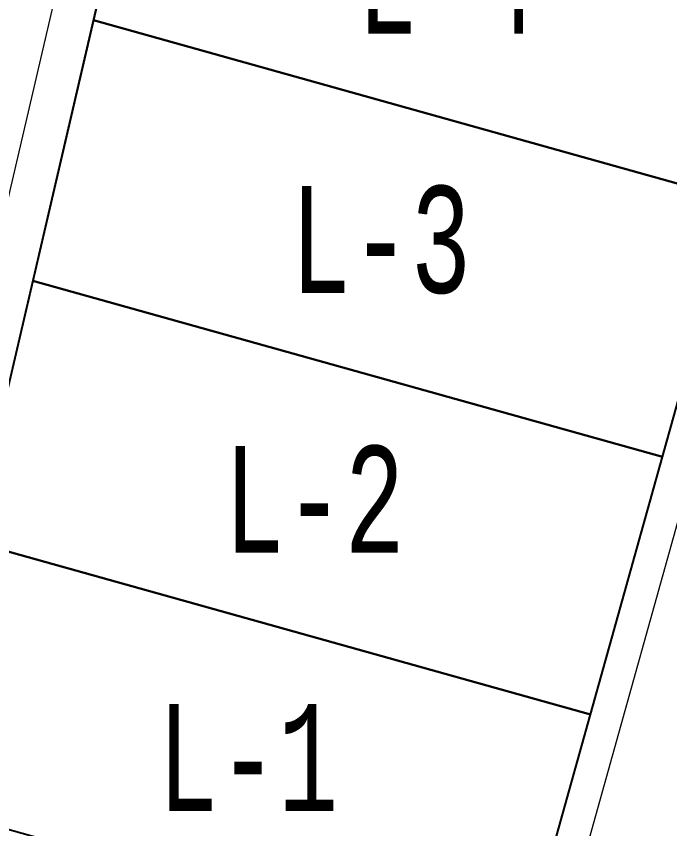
# Model space of a CAD drawing. Header units: millimetres. Extents: x 474016 to 477875, y 2288607 to 2292200.
# Drawn here: x 474285.02 to 474315.57, y 2289272.99 to 2289310.97 of the extents above; entities that cross this region are included whole.
import ezdxf
from ezdxf.enums import TextEntityAlignment as Align

# ---------------------------------------------------------------- set-up
doc = ezdxf.new("R2010")
doc.units = ezdxf.units.MM
doc.header["$LTSCALE"] = 50
doc.layers.add('BANQUETA', color=251, linetype='Continuous', lineweight=5)
doc.layers.add('CVL_LOTIF', color=1, linetype='Continuous')
doc.layers.add('MZ Y LT', color=7, linetype='Continuous', lineweight=13, true_color=0x0d2bf2)
doc.styles.add('MONOTXT4', font='MONOTXT4.shx', dxfattribs={"width": 0.55})

msp = doc.modelspace()

# ---------------------------------------------------------------- linework, layer by layer
at = {"layer": 'BANQUETA'}
msp.add_lwpolyline([(474390.788, 2289555.222), (474309.95, 2289265.887, -0.414214), (474307.486, 2289264.499), (474281.413, 2289271.783, -0.401534), (474278.594, 2289276.543), (474350.659, 2289585.773, -0.554723), (474353.871, 2289586.869), (474390.125, 2289557.31, -0.298203)], format="xyb", close=True, dxfattribs=at)
msp.add_lwpolyline([(474342.141, 2289386.68), (474308.505, 2289266.29)], dxfattribs=at)
at = {"layer": 'CVL_LOTIF'}
msp.add_line((474280.107, 2289274.225), (474352.607, 2289585.319), dxfattribs=at)
for points in [[(474321.96, 2289314.446), (474291.466, 2289322.966), (474288.627, 2289310.781), (474318.596, 2289302.407)], [(474318.596, 2289302.407), (474288.627, 2289310.781), (474285.787, 2289298.595), (474315.232, 2289290.368)], [(474315.232, 2289290.368), (474285.787, 2289298.595), (474282.947, 2289286.41), (474311.869, 2289278.329)], [(474282.947, 2289286.41), (474280.107, 2289274.225), (474308.505, 2289266.29), (474311.869, 2289278.329)]]:
    msp.add_lwpolyline(points, close=True, dxfattribs=at)

# ---------------------------------------------------------------- texts
at = {"layer": 'MZ Y LT', "lineweight": 13, "style": 'MONOTXT4', "width": 0.65}
for s, p in [('L-4', (474305.162, 2289312.65)), ('L-3', (474302.06, 2289300.538)), ('L-2', (474298.959, 2289288.426)), ('L-1', (474295.857, 2289276.314))]:
    msp.add_text(s, height=5, dxfattribs=at).set_placement(p, align=Align.MIDDLE)

doc.saveas('drawing.dxf')
